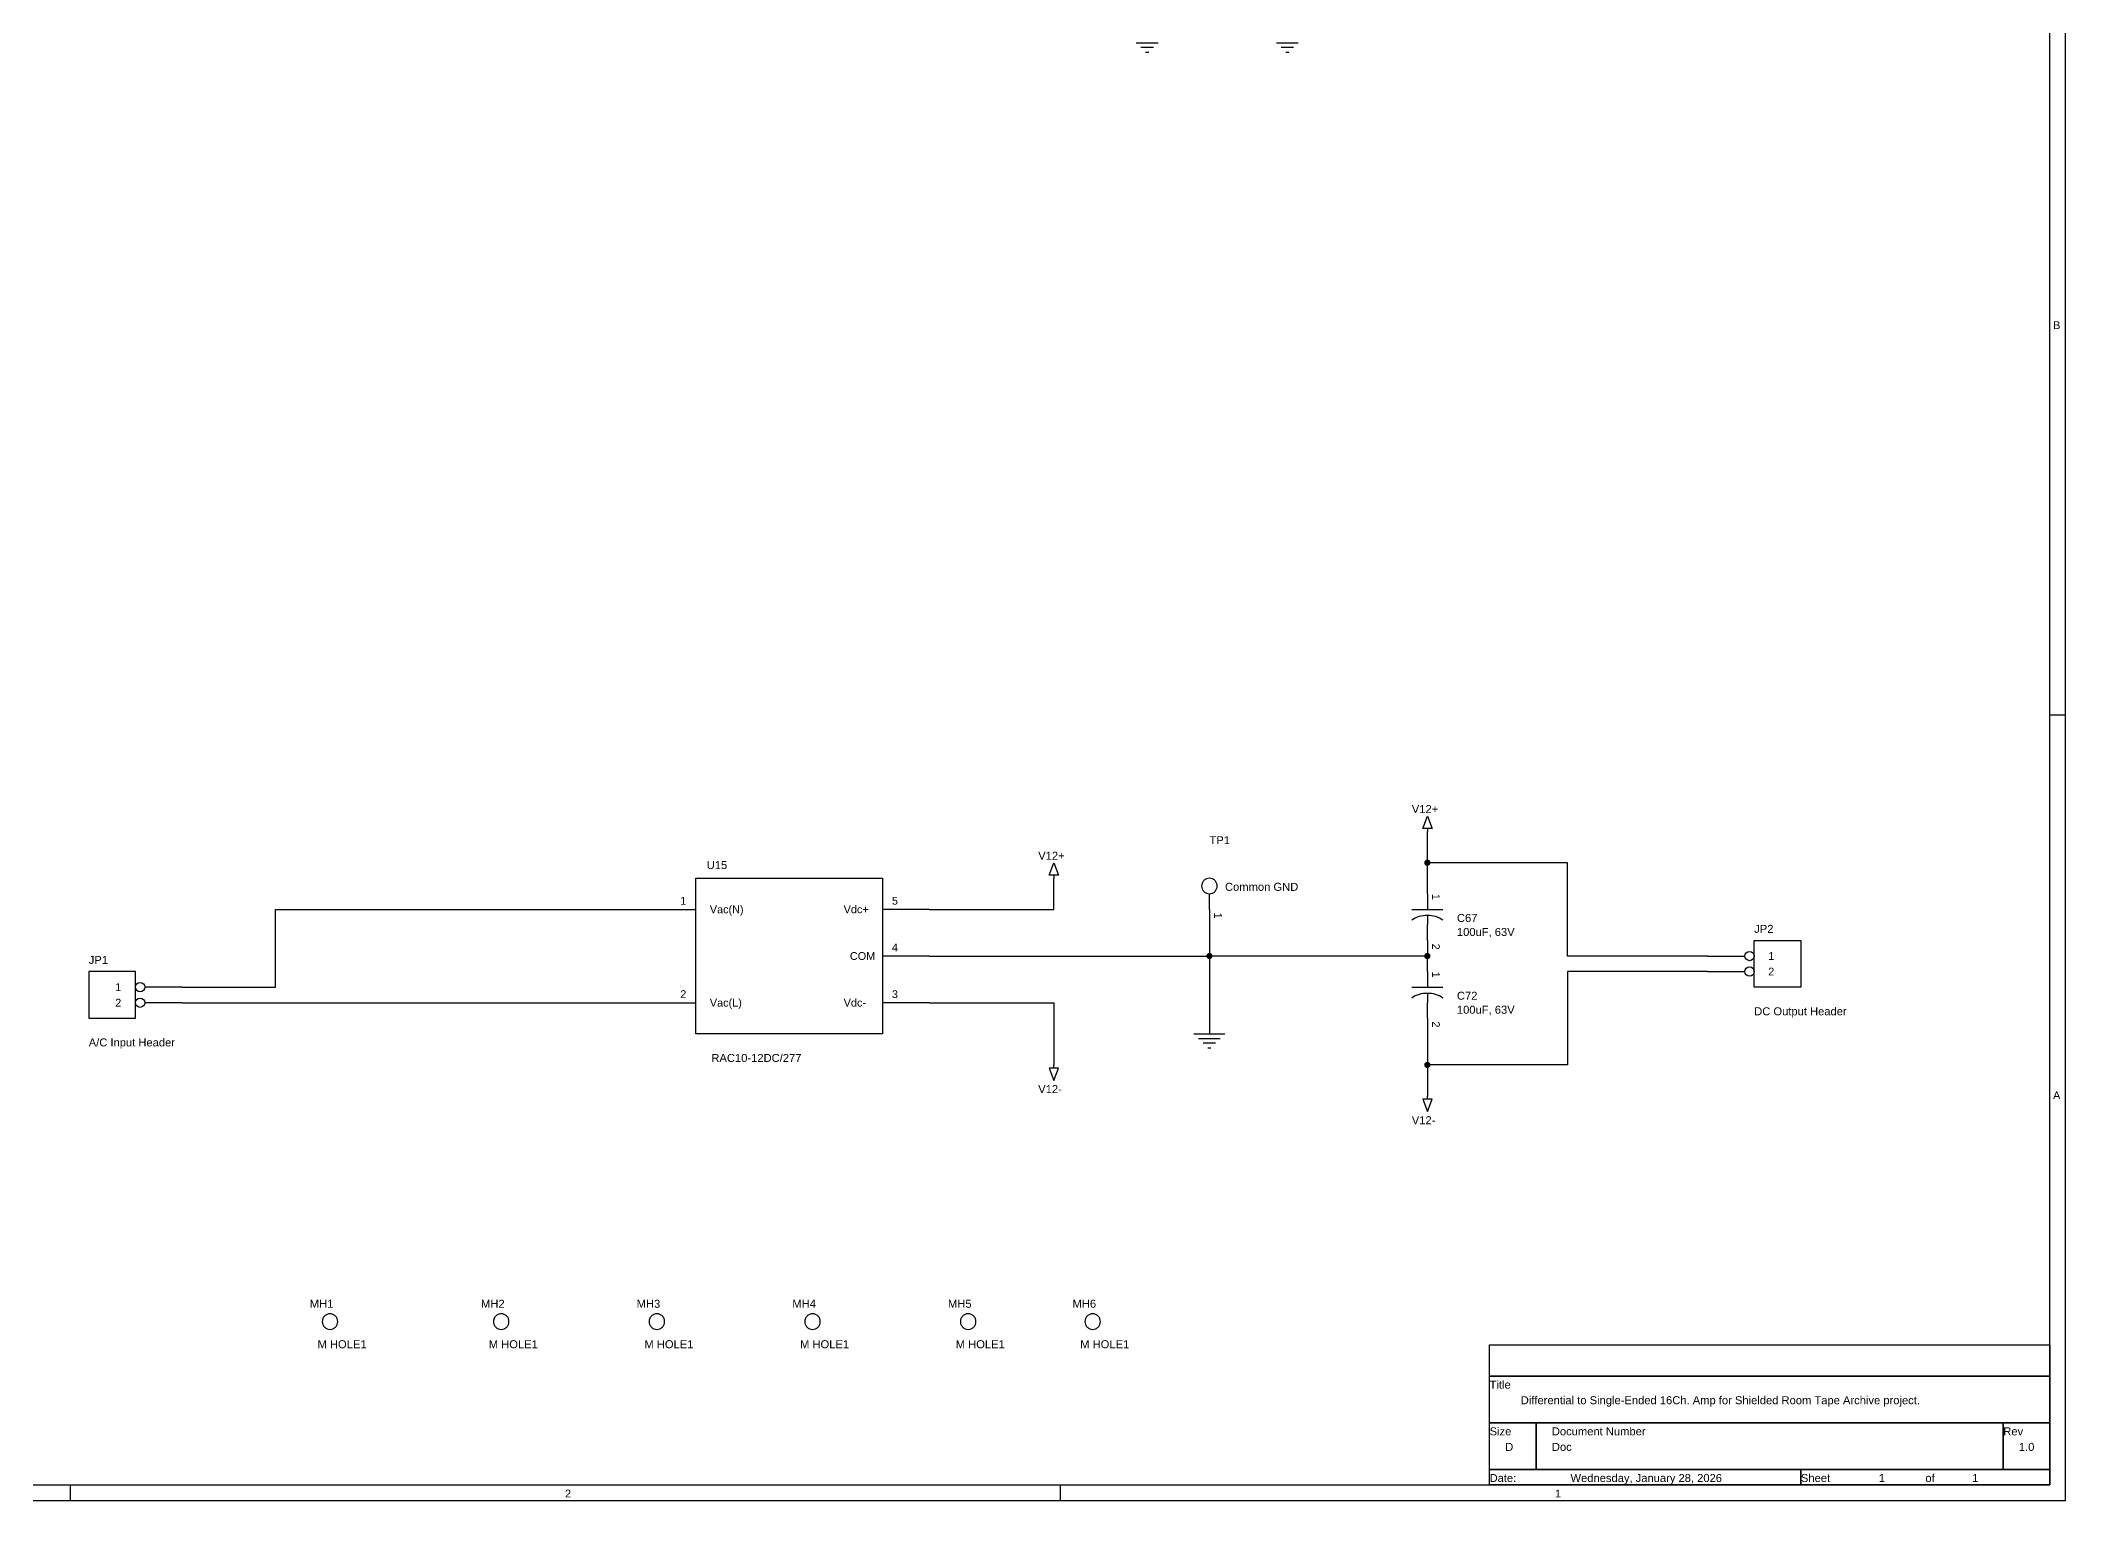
# Model space of a CAD drawing. Extents: x -0.1 to 32.1, y 0.1 to 20.3.
# Drawn here: x 19.09 to 32.1, y 0.1 to 9.48 of the extents above; entities that cross this region are included whole.
import ezdxf
from ezdxf.enums import TextEntityAlignment as Align

# ---------------------------------------------------------------- set-up
doc = ezdxf.new("R2010")
doc.units = 0
doc.linetypes.add('DCAD_SOLID', pattern=[0])
for name, color, linetype in [('PARTS', 7, 'CONTINUOUS'), ('PARTTEXT', 7, 'CONTINUOUS'), ('TITLE', 7, 'CONTINUOUS'), ('WIRE', 7, 'CONTINUOUS')]:
    doc.layers.add(name, color=color, linetype=linetype)

msp = doc.modelspace()

# ---------------------------------------------------------------- linework, layer by layer
at = {"layer": 'PARTS', "color": 7, "linetype": 'DCAD_SOLID', "ltscale": 0.75, "flags": 128}
for points in [[(26.13, 9.47), (26.27, 9.47)], [(26.24, 9.44), (26.16, 9.44)], [(26.19, 9.41), (26.21, 9.41)], [(27.03, 9.47), (27.17, 9.47)], [(27.14, 9.44), (27.06, 9.44)], [(27.09, 9.41), (27.11, 9.41)], [(27.97, 4.42), (28, 4.5)], [(28, 4.5), (28.03, 4.42)], [(28.03, 4.42), (27.97, 4.42)], [(28, 4.42), (28, 4.4)], [(25.57, 4.12), (25.6, 4.2)], [(25.6, 4.2), (25.63, 4.12)], [(25.63, 4.12), (25.57, 4.12)], [(25.6, 4.12), (25.6, 4.1)], [(26.6, 3.9), (26.6, 4)], [(28, 4), (28, 3.9)], [(23, 3.9), (23.3, 3.9)], [(24.8, 3.9), (24.5, 3.9)], [(27.9, 3.9), (28.1, 3.9)], [(28, 3.86), (28, 3.8)], [(28, 3.7), (28, 3.8)], [(24.8, 3.6), (24.5, 3.6)], [(29.8, 3.6), (30.04, 3.6)], [(20, 3.4), (19.76, 3.4)], [(27.9, 3.4), (28.1, 3.4)], [(28, 3.5), (28, 3.4)], [(29.8, 3.5), (30.04, 3.5)], [(20, 3.3), (19.76, 3.3)], [(23, 3.3), (23.3, 3.3)], [(24.8, 3.3), (24.5, 3.3)], [(28, 3.36), (28, 3.3)], [(28, 3.2), (28, 3.3)], [(26.5, 3.1), (26.7, 3.1)], [(26.53, 3.07), (26.67, 3.07)], [(26.64, 3.04), (26.56, 3.04)], [(26.59, 3.01), (26.61, 3.01)], [(25.63, 2.88), (25.57, 2.88)], [(25.57, 2.88), (25.6, 2.8)], [(25.6, 2.88), (25.6, 2.9)], [(25.6, 2.8), (25.63, 2.88)], [(28.03, 2.68), (27.97, 2.68)], [(27.97, 2.68), (28, 2.6)], [(28, 2.68), (28, 2.7)], [(28, 2.6), (28.03, 2.68)]]:
    msp.add_lwpolyline(points, dxfattribs=at)
for points in [[(23.3, 4.1), (24.5, 4.1), (24.5, 3.1), (23.3, 3.1), (23.3, 4.1)], [(30.1, 3.7), (30.4, 3.7), (30.4, 3.4), (30.1, 3.4), (30.1, 3.7)], [(19.7, 3.5), (19.4, 3.5), (19.4, 3.2), (19.7, 3.2), (19.7, 3.5)]]:
    msp.add_lwpolyline(points, close=True, dxfattribs=at)
at = {"layer": 'PARTS', "color": 7, "linetype": 'DCAD_SOLID', "ltscale": 0.75}
for centre in [(30.07, 3.6), (30.07, 3.5), (19.73, 3.4), (19.73, 3.3)]:
    msp.add_circle(centre, 0.03, dxfattribs=at)
for centre, radius, start, end in [((26.6, 4.05), 0.0499, 157.4968, 179.9987), ((26.6, 4.05), 0.0499, 180.0013, 202.5032), ((26.6, 4.05), 0.0501, 135.2215, 157.7234), ((26.6, 4.05), 0.0501, 112.2766, 134.7785), ((26.6, 4.05), 0.0499, 90.0013, 112.5032), ((26.6, 4.05), 0.0499, 67.4968, 89.9987), ((26.6, 4.05), 0.0501, 45.2215, 67.7234), ((26.6, 4.05), 0.0501, 22.2766, 44.7785), ((26.6, 4.05), 0.0499, 0.0013, 22.5032), ((26.6, 4.05), 0.0499, 337.4968, 359.9987), ((26.6, 4.05), 0.0501, 202.2766, 224.7785), ((26.6, 4.05), 0.0501, 225.2215, 247.7234), ((26.6, 4.05), 0.0499, 247.4968, 269.9987), ((26.6, 4.05), 0.0499, 270.0013, 292.5032), ((26.6, 4.05), 0.0501, 292.2766, 314.7785), ((26.6, 4.05), 0.0501, 315.2215, 337.7234), ((27.994, 3.698), 0.162, 87.9159, 125.4826), ((28.006, 3.698), 0.162, 54.5174, 92.0841), ((27.994, 3.198), 0.162, 87.9159, 125.4826), ((28.006, 3.198), 0.162, 54.5174, 92.0841), ((20.95, 1.25), 0.0499, 157.4968, 179.9987), ((20.95, 1.25), 0.0499, 180.0013, 202.5032), ((20.95, 1.25), 0.0501, 135.2215, 157.7234), ((20.95, 1.25), 0.0501, 202.2766, 224.7785), ((20.95, 1.25), 0.0501, 112.2766, 134.7785), ((20.95, 1.25), 0.0501, 225.2215, 247.7234), ((20.95, 1.25), 0.0499, 90.0013, 112.5032), ((20.95, 1.25), 0.0499, 247.4968, 269.9987), ((20.95, 1.25), 0.0499, 67.4968, 89.9987), ((20.95, 1.25), 0.0499, 270.0013, 292.5032), ((20.95, 1.25), 0.0501, 45.2215, 67.7234), ((20.95, 1.25), 0.0501, 292.2766, 314.7785), ((20.95, 1.25), 0.0501, 22.2766, 44.7785), ((20.95, 1.25), 0.0501, 315.2215, 337.7234), ((20.95, 1.25), 0.0499, 0.0013, 22.5032), ((20.95, 1.25), 0.0499, 337.4968, 359.9987), ((22.05, 1.25), 0.0499, 157.4968, 179.9987), ((22.05, 1.25), 0.0499, 180.0013, 202.5032), ((22.05, 1.25), 0.0501, 135.2215, 157.7234), ((22.05, 1.25), 0.0501, 202.2766, 224.7785), ((22.05, 1.25), 0.0501, 112.2766, 134.7785), ((22.05, 1.25), 0.0501, 225.2215, 247.7234), ((22.05, 1.25), 0.0499, 90.0013, 112.5032), ((22.05, 1.25), 0.0499, 247.4968, 269.9987), ((22.05, 1.25), 0.0499, 67.4968, 89.9987), ((22.05, 1.25), 0.0499, 270.0013, 292.5032), ((22.05, 1.25), 0.0501, 45.2215, 67.7234), ((22.05, 1.25), 0.0501, 292.2766, 314.7785), ((22.05, 1.25), 0.0501, 22.2766, 44.7785), ((22.05, 1.25), 0.0501, 315.2215, 337.7234), ((22.05, 1.25), 0.0499, 0.0013, 22.5032), ((22.05, 1.25), 0.0499, 337.4968, 359.9987), ((23.05, 1.25), 0.0499, 157.4968, 179.9987), ((23.05, 1.25), 0.0499, 180.0013, 202.5032), ((23.05, 1.25), 0.0501, 135.2215, 157.7234), ((23.05, 1.25), 0.0501, 202.2766, 224.7785), ((23.05, 1.25), 0.0501, 112.2766, 134.7785), ((23.05, 1.25), 0.0501, 225.2215, 247.7234), ((23.05, 1.25), 0.0499, 90.0013, 112.5032), ((23.05, 1.25), 0.0499, 247.4968, 269.9987), ((23.05, 1.25), 0.0499, 67.4968, 89.9987), ((23.05, 1.25), 0.0499, 270.0013, 292.5032), ((23.05, 1.25), 0.0501, 45.2215, 67.7234), ((23.05, 1.25), 0.0501, 292.2766, 314.7785), ((23.05, 1.25), 0.0501, 22.2766, 44.7785), ((23.05, 1.25), 0.0501, 315.2215, 337.7234), ((23.05, 1.25), 0.0499, 0.0013, 22.5032), ((23.05, 1.25), 0.0499, 337.4968, 359.9987), ((24.05, 1.25), 0.0499, 157.4968, 179.9987), ((24.05, 1.25), 0.0499, 180.0013, 202.5032), ((24.05, 1.25), 0.0501, 135.2215, 157.7234), ((24.05, 1.25), 0.0501, 202.2766, 224.7785), ((24.05, 1.25), 0.0501, 112.2766, 134.7785), ((24.05, 1.25), 0.0501, 225.2215, 247.7234), ((24.05, 1.25), 0.0499, 90.0013, 112.5032), ((24.05, 1.25), 0.0499, 247.4968, 269.9987), ((24.05, 1.25), 0.0499, 67.4968, 89.9987), ((24.05, 1.25), 0.0499, 270.0013, 292.5032), ((24.05, 1.25), 0.0501, 45.2215, 67.7234), ((24.05, 1.25), 0.0501, 292.2766, 314.7785), ((24.05, 1.25), 0.0501, 22.2766, 44.7785), ((24.05, 1.25), 0.0501, 315.2215, 337.7234), ((24.05, 1.25), 0.0499, 0.0013, 22.5032), ((24.05, 1.25), 0.0499, 337.4968, 359.9987), ((25.05, 1.25), 0.0499, 157.4968, 179.9987), ((25.05, 1.25), 0.0499, 180.0013, 202.5032), ((25.05, 1.25), 0.0501, 135.2215, 157.7234), ((25.05, 1.25), 0.0501, 202.2766, 224.7785), ((25.05, 1.25), 0.0501, 112.2766, 134.7785), ((25.05, 1.25), 0.0501, 225.2215, 247.7234), ((25.05, 1.25), 0.0499, 90.0013, 112.5032), ((25.05, 1.25), 0.0499, 247.4968, 269.9987), ((25.05, 1.25), 0.0499, 67.4968, 89.9987), ((25.05, 1.25), 0.0499, 270.0013, 292.5032), ((25.05, 1.25), 0.0501, 45.2215, 67.7234), ((25.05, 1.25), 0.0501, 292.2766, 314.7785), ((25.05, 1.25), 0.0501, 22.2766, 44.7785), ((25.05, 1.25), 0.0501, 315.2215, 337.7234), ((25.05, 1.25), 0.0499, 0.0013, 22.5032), ((25.05, 1.25), 0.0499, 337.4968, 359.9987), ((25.85, 1.25), 0.0499, 157.4968, 179.9987), ((25.85, 1.25), 0.0499, 180.0013, 202.5032), ((25.85, 1.25), 0.0501, 135.2215, 157.7234), ((25.85, 1.25), 0.0501, 202.2766, 224.7785), ((25.85, 1.25), 0.0501, 112.2766, 134.7785), ((25.85, 1.25), 0.0501, 225.2215, 247.7234), ((25.85, 1.25), 0.0499, 90.0013, 112.5032), ((25.85, 1.25), 0.0499, 247.4968, 269.9987), ((25.85, 1.25), 0.0499, 67.4968, 89.9987), ((25.85, 1.25), 0.0499, 270.0013, 292.5032), ((25.85, 1.25), 0.0501, 45.2215, 67.7234), ((25.85, 1.25), 0.0501, 292.2766, 314.7785), ((25.85, 1.25), 0.0501, 22.2766, 44.7785), ((25.85, 1.25), 0.0501, 315.2215, 337.7234), ((25.85, 1.25), 0.0499, 0.0013, 22.5032), ((25.85, 1.25), 0.0499, 337.4968, 359.9987)]:
    msp.add_arc(centre, radius, start, end, dxfattribs=at)
at = {"layer": 'TITLE', "color": 7, "linetype": 'DCAD_SOLID', "ltscale": 0.75, "flags": 128}
for points in [[(-0.1, 0.1), (32.1, 0.1), (32.1, 20.3), (-0.1, 20.3), (-0.1, 0.1)], [(0, 0.2), (32, 0.2), (32, 20.2), (0, 20.2), (0, 0.2)], [(28.4, 1.1), (32, 1.1), (32, 0.9), (28.4, 0.9), (28.4, 1.1)], [(28.4, 0.9), (32, 0.9), (32, 0.6), (28.4, 0.6), (28.4, 0.9)], [(28.4, 0.6), (28.7, 0.6), (28.7, 0.3), (28.4, 0.3), (28.4, 0.6)], [(28.7, 0.6), (31.7, 0.6), (31.7, 0.3), (28.7, 0.3), (28.7, 0.6)], [(31.7, 0.6), (32, 0.6), (32, 0.3), (31.7, 0.3), (31.7, 0.6)], [(28.4, 0.3), (30.4, 0.3), (30.4, 0.2), (28.4, 0.2), (28.4, 0.3)], [(30.4, 0.3), (32, 0.3), (32, 0.2), (30.4, 0.2), (30.4, 0.3)]]:
    msp.add_lwpolyline(points, close=True, dxfattribs=at)
for points in [[(32, 5.15), (32.1, 5.15)], [(19.28, 0.2), (19.28, 0.1)], [(25.64, 0.2), (25.64, 0.1)]]:
    msp.add_lwpolyline(points, dxfattribs=at)
at = {"layer": 'WIRE', "color": 7, "linetype": 'DCAD_SOLID', "ltscale": 0.75, "flags": 128}
for points in [[(28, 4.2), (28, 4.4)], [(28, 4), (28, 4.2)], [(28.9, 4.2), (28, 4.2)], [(28.9, 3.6), (28.9, 4.2)], [(25.6, 3.9), (25.6, 4.1)], [(20.6, 3.4), (20.6, 3.9)], [(20.6, 3.9), (23, 3.9)], [(24.8, 3.9), (25.6, 3.9)], [(26.6, 3.9), (26.6, 3.6)], [(28, 3.7), (28, 3.6)], [(24.8, 3.6), (26.6, 3.6)], [(28, 3.6), (26.6, 3.6)], [(26.6, 3.6), (26.6, 3.1)], [(28, 3.5), (28, 3.6)], [(29.8, 3.6), (28.9, 3.6)], [(20, 3.4), (20.6, 3.4)], [(29.8, 3.5), (28.9, 3.5)], [(28.9, 3.5), (28.9, 2.9)], [(20, 3.3), (23, 3.3)], [(24.8, 3.3), (25.6, 3.3)], [(25.6, 3.3), (25.6, 2.9)], [(28, 3.2), (28, 2.9)], [(28.9, 2.9), (28, 2.9)], [(28, 2.9), (28, 2.7)]]:
    msp.add_lwpolyline(points, dxfattribs=at)
at = {"layer": 'WIRE', "color": 7, "linetype": 'DCAD_SOLID', "ltscale": 0.75, "const_width": 0.02}
for points in [[(28.01, 4.2, 1), (27.99, 4.2)], [(27.99, 4.2, 1), (28.01, 4.2)], [(26.61, 3.6, 1), (26.59, 3.6)], [(26.59, 3.6, 1), (26.61, 3.6)], [(28.01, 3.6, 1), (27.99, 3.6)], [(27.99, 3.6, 1), (28.01, 3.6)], [(28.01, 2.9, 1), (27.99, 2.9)], [(27.99, 2.9, 1), (28.01, 2.9)]]:
    msp.add_lwpolyline(points, format="xyb", dxfattribs=at)

# ---------------------------------------------------------------- texts
at = {"layer": 'PARTS', "color": 7}
for s, p, p2 in [('1', (23.2, 3.93), (23.239, 3.93)), ('Vac(N)', (23.39, 3.875), (23.607, 3.875)), ('Vdc+', (24.25, 3.875), (24.411, 3.875)), ('5', (24.56, 3.93), (24.599, 3.93)), ('4', (24.56, 3.63), (24.599, 3.63)), ('COM', (24.29, 3.575), (24.453, 3.575)), ('2', (30.19, 3.475), (30.229, 3.475)), ('1', (30.19, 3.575), (30.229, 3.575)), ('1', (19.57, 3.375), (19.609, 3.375)), ('2', (19.57, 3.275), (19.609, 3.275)), ('2', (23.2, 3.33), (23.239, 3.33)), ('Vac(L)', (23.39, 3.275), (23.596, 3.275)), ('Vdc-', (24.25, 3.275), (24.394, 3.275)), ('3', (24.56, 3.33), (24.599, 3.33))]:
    e = msp.add_text(s, height=0.05, dxfattribs=at)
    e.set_placement(p, p2, align=Align.FIT)
    e.dxf.unprotected_set("ltscale", 0)
for s, p, p2 in [('1', (28.03, 4), (28.03, 3.961)), ('1', (26.63, 3.88), (26.63, 3.841)), ('2', (28.03, 3.68), (28.03, 3.641)), ('1', (28.03, 3.5), (28.03, 3.461)), ('2', (28.03, 3.18), (28.03, 3.141))]:
    e = msp.add_text(s, height=0.05, rotation=270, dxfattribs=at)
    e.set_placement(p, p2, align=Align.FIT)
    e.dxf.unprotected_set("ltscale", 0)
at = {"layer": 'PARTTEXT', "color": 7}
for s, p, p2 in [('V12+', (27.9, 4.519), (28.07, 4.519)), ('TP1', (26.6, 4.319), (26.732, 4.319)), ('U15', (23.37, 4.159), (23.502, 4.159)), ('V12+', (25.5, 4.219), (25.67, 4.219)), ('Common GND', (26.7, 4.019), (27.171, 4.019)), ('C67', (28.19, 3.819), (28.322, 3.819)), ('100uF, 63V', (28.19, 3.729), (28.561, 3.729)), ('JP2', (30.1, 3.749), (30.224, 3.749)), ('JP1', (19.4, 3.549), (19.524, 3.549)), ('C72', (28.19, 3.319), (28.322, 3.319)), ('100uF, 63V', (28.19, 3.229), (28.561, 3.229)), ('DC Output Header', (30.1, 3.219), (30.694, 3.219)), ('A/C Input Header', (19.4, 3.019), (19.954, 3.019)), ('RAC10-12DC/277', (23.4, 2.919), (23.979, 2.919)), ('V12-', (25.5, 2.719), (25.652, 2.719)), ('V12-', (27.9, 2.519), (28.052, 2.519)), ('MH1', (20.82, 1.339), (20.972, 1.339)), ('MH2', (21.92, 1.339), (22.072, 1.339)), ('MH3', (22.92, 1.339), (23.072, 1.339)), ('MH4', (23.92, 1.339), (24.072, 1.339)), ('MH5', (24.92, 1.339), (25.072, 1.339)), ('MH6', (25.72, 1.339), (25.872, 1.339)), ('M HOLE1', (20.87, 1.079), (21.185, 1.079)), ('M HOLE1', (21.97, 1.079), (22.285, 1.079)), ('M HOLE1', (22.97, 1.079), (23.285, 1.079)), ('M HOLE1', (23.97, 1.079), (24.285, 1.079)), ('M HOLE1', (24.97, 1.079), (25.285, 1.079)), ('M HOLE1', (25.77, 1.079), (26.085, 1.079)), ('Title', (28.4, 0.819), (28.536, 0.819)), ('Size', (28.4, 0.519), (28.54, 0.519)), ('Document Number', (28.8, 0.519), (29.402, 0.519)), ('Rev', (31.7, 0.519), (31.828, 0.519)), ('Date:', (28.4, 0.219), (28.571, 0.219)), ('Sheet', (30.4, 0.219), (30.588, 0.219)), ('of', (31.2, 0.219), (31.26, 0.219))]:
    e = msp.add_text(s, height=0.0514, dxfattribs=at)
    e.set_placement(p, p2, align=Align.FIT)
    e.dxf.unprotected_set("ltscale", 0)
at = {"layer": 'TITLE', "color": 7}
for s, height, p, p2 in [('B', 0.05, (32.02, 7.63), (32.067, 7.63)), ('A', 0.05, (32.02, 2.68), (32.067, 2.68)), ('Differential to Single-Ended 16Ch. Amp for Shielded Room Tape Archive project.', 0.0514, (28.6, 0.719), (31.165, 0.719)), ('D', 0.0514, (28.5, 0.419), (28.552, 0.419)), ('Doc', 0.0514, (28.8, 0.419), (28.928, 0.419)), ('1.0', 0.0514, (31.8, 0.419), (31.9, 0.419)), ('Wednesday, January 28, 2026', 0.0514, (28.92, 0.219), (29.893, 0.219)), ('1', 0.0514, (30.9, 0.219), (30.94, 0.219)), ('1', 0.0514, (31.5, 0.219), (31.54, 0.219)), ('2', 0.05, (22.46, 0.12), (22.499, 0.12)), ('1', 0.05, (28.82, 0.12), (28.859, 0.12))]:
    e = msp.add_text(s, height=height, dxfattribs=at)
    e.set_placement(p, p2, align=Align.FIT)
    e.dxf.unprotected_set("ltscale", 0)

doc.saveas('drawing.dxf')
